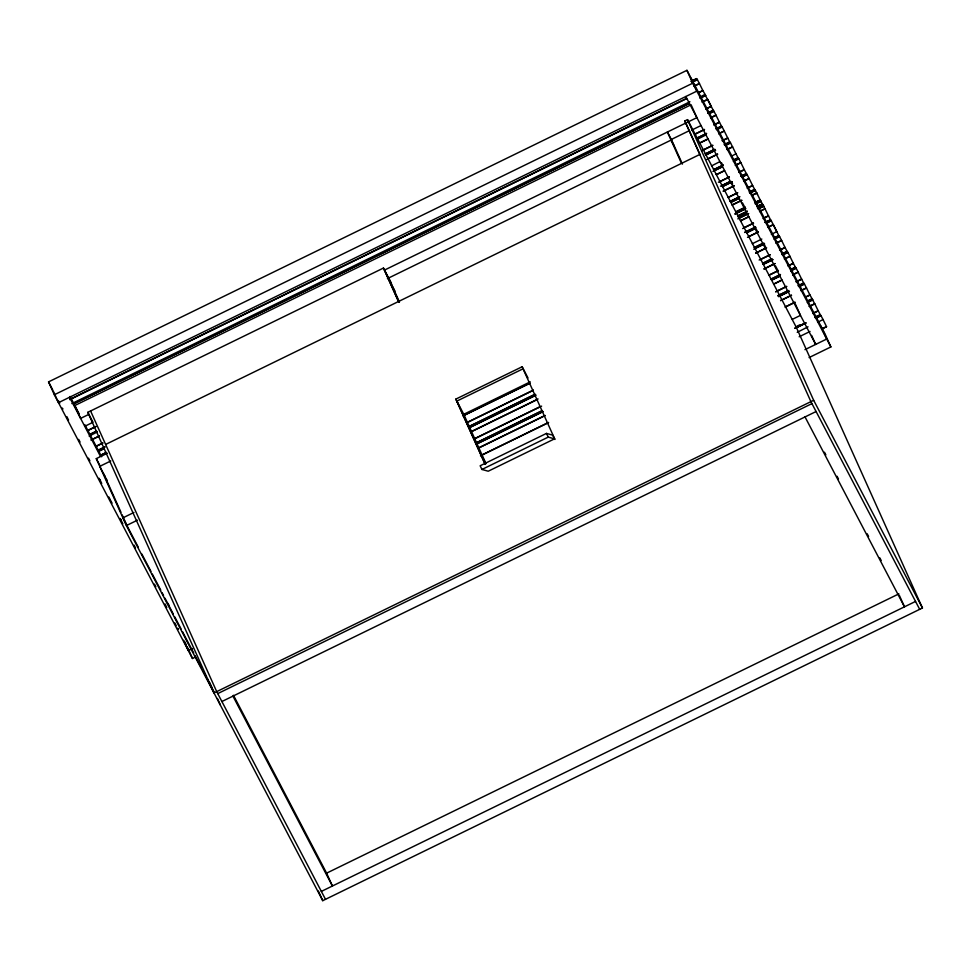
<?xml version="1.0" encoding="UTF-8"?>
<svg xmlns="http://www.w3.org/2000/svg" width="971" height="971" viewBox="0 0 971 971"><rect width="100%" height="100%" fill="white"/><g stroke="black" fill="none" stroke-linecap="round" stroke-linejoin="round"><path stroke-width="1.46" d="M195.195 657.173L192.476 658.496L54.34 394.76L48.55 381.882L686.946 70.325L825.083 334.06L830.873 346.938L809.086 357.571M691.17 81.273L696.608 78.615L697.384 79.683L691.935 82.341M691.243 81.443L696.608 78.615M693.233 81.515L697.312 79.525L699.46 83.64L695.37 85.63M54.34 394.76L692.724 83.203L686.946 70.325M693.937 86.14L699.387 83.482L702.907 90.655L698.817 92.646M69.73 399.457L686.485 98.459M698.744 92.476L702.834 90.485L705.674 95.51L700.225 98.168M69.803 399.627L686.57 98.629M71.878 403.584L689.92 101.749M700.892 96.602L704.897 94.442L711.197 106.47L705.747 109.128M73.869 403.657L689.264 103.314M700.152 97.998L705.601 95.34M73.942 403.815L689.337 103.484M702.227 101.955L707.677 99.297L713.26 110.427L707.823 113.085M702.3 102.125L707.75 99.467M707.034 108.303L711.112 106.312M919.683 609.339L810.906 401.642L684.773 120.999L687.529 119.639L813.662 400.295L213.948 692.978L87.815 412.323L383.448 268.057L391.483 283.386M88.774 414.411L80.593 418.404L74.816 405.526L691.097 104.759L696.887 117.637L384.65 270.011M707.738 112.927L713.187 110.269L713.964 111.337L709.874 113.328M709.801 113.158L713.891 111.167L716.04 115.294L710.59 117.952M711.877 117.115L715.967 115.124L719.475 122.297L714.037 124.956M689.276 130.697L670.864 139.69L674.36 146.366M84.744 426.318L92.925 422.324M387.429 278.592L671.531 139.873L682.431 164.111M691.486 130.199L701.026 125.538M87.669 430.444L95.838 426.451M694.896 134.095L704.424 129.446M713.964 124.798L719.402 122.14L721.55 126.254L716.1 128.912M87.742 430.602L95.911 426.621M694.969 134.265L704.509 129.604M89.745 434.401L96.554 431.075M696.972 138.052L706.5 133.403M716.028 128.755L721.477 126.096L722.254 127.152M89.818 434.559L96.627 431.245M697.044 138.222L706.572 133.561M89.162 436.125L97.246 431.974M697.748 139.12L705.844 134.969M716.804 129.811L722.181 126.995L724.317 131.109L718.88 133.767M91.153 439.924L99.321 435.93M699.739 142.907L707.908 138.926M718.807 133.61L724.245 130.951L727.765 138.125L722.327 140.783M91.225 440.081L99.394 436.1M699.812 143.077L707.98 139.084M95.959 446.272L102.768 442.946M703.186 149.922L712.714 145.274M722.242 140.613L727.692 137.955L729.84 142.082L724.39 144.74M96.032 446.429L102.841 443.104M701.899 150.748L712.787 145.432M105.633 444.451L699.812 154.462M98.035 450.228L104.844 446.903M705.262 153.879L714.79 149.218M724.317 144.57L729.767 141.912L730.544 142.98L726.454 144.97M98.107 450.386L104.917 447.061M705.334 154.037L713.503 150.056M98.739 451.127L104.176 448.468M705.953 154.777L715.493 150.129M726.381 144.813L730.471 142.822L732.607 146.937L727.17 149.595M98.811 451.284L104.249 448.626M706.038 154.947L715.566 150.287M100.802 455.083L106.252 452.425M708.029 158.734L717.557 154.086M727.097 149.437L732.535 146.779L736.054 153.952M100.875 455.241L106.325 452.583M706.742 159.56L717.63 154.243M687.529 119.639L796.317 327.336L922.45 607.992L322.736 900.675L126.376 525.578L96.287 458.628L107.332 453.239M711.549 165.907L719.645 161.756M731.976 155.943L735.982 153.782L738.13 157.909L734.04 159.899M110.803 460.958L99.758 466.359L105.366 477.064M713.551 169.694L723.079 165.046M733.967 159.73L738.057 157.739L738.834 158.807L733.384 161.465M713.624 169.864L723.152 165.216M714.243 170.605L722.412 166.611M734.671 160.64L738.749 158.637L740.897 162.764L735.46 165.422M712.957 171.43L722.485 166.781M716.319 174.562L724.487 170.568M735.375 165.252L740.824 162.594L744.344 169.767L738.895 172.425M716.392 174.719L724.56 170.738M718.406 182.232L729.294 176.916M738.822 172.268L744.272 169.609L746.42 173.724L740.97 176.382M719.839 181.735L729.367 177.086M720.47 186.189L730.01 181.541M740.897 176.224L746.347 173.566L747.112 174.634L741.674 177.292M721.914 185.692L730.083 181.698M722.533 186.432L732.061 181.771M742.961 176.455L747.039 174.464L749.187 178.591L743.737 181.249M722.606 186.59L732.134 181.941M723.249 191.044L734.137 185.728M743.665 181.079L749.114 178.421L752.634 185.595L748.544 187.585M723.322 191.214L734.21 185.898M728.056 197.392L737.584 192.744M747.112 188.095L752.561 185.437L754.71 189.551L750.619 191.542M728.129 197.562L737.657 192.901M730.119 201.349L739.659 196.7M749.187 192.052L754.637 189.394L755.402 190.45L749.964 193.108M730.204 201.519L739.732 196.858M730.823 202.247L738.992 198.266M749.879 192.95L755.329 190.292L757.477 194.406M730.896 202.417L739.065 198.424M732.207 204.893L741.735 200.232M752.622 194.916L756.712 192.926L760.924 201.422L755.474 204.08M732.28 205.051L741.808 200.402M752.707 195.086L756.785 193.095M735.654 211.896L745.182 207.248M754.71 202.599L760.159 199.941L763.692 206.277L758.242 208.935M735.727 212.066L745.255 207.406M754.783 202.757L760.232 200.099M734.974 213.875L745.874 208.571M755.402 203.91L760.851 201.252M735.059 214.045L744.587 209.396M737.717 215.853L747.257 211.205M756.785 206.556L762.223 203.898L763 204.966M737.79 216.023L747.33 211.362M758.217 206.046L762.308 204.056M738.409 217.176L746.578 213.183M757.477 207.867L762.915 205.209L763.619 206.119L758.169 208.777M738.482 217.334L746.65 213.353M757.55 208.037L762.988 205.379M133.949 512.457L122.904 517.859L138.319 547.292M739.113 218.074L747.282 214.093M737.826 218.9L748.714 213.584M740.497 220.708L748.665 216.727M759.553 211.411L765.002 208.753L768.522 215.926L763.072 218.584M740.57 220.878L748.738 216.885M759.625 211.569L765.002 208.753M126.376 525.578L137.421 520.189M743.944 227.724L753.472 223.075M764.359 217.759L768.449 215.756L770.586 219.883L765.148 222.541M742.645 228.549L753.545 223.233M744.648 232.348L755.535 227.032M765.075 222.371L770.513 219.713L771.29 220.781L767.211 222.784M744.721 232.506L755.62 227.19M746.711 232.579L754.88 228.598M767.126 222.614L771.217 220.623L776.812 231.753M746.784 232.749L756.312 228.1M748.787 236.536L758.315 231.887M769.202 226.571L773.292 224.58L778.876 235.71L774.797 237.701M747.5 237.361L758.387 232.045M767.915 227.396L773.365 224.738M752.307 243.709L761.834 239.06M771.362 234.412L776.739 231.584M754.297 247.508L762.466 243.515M774.724 237.531L778.803 235.54L779.579 236.608L774.13 239.267M754.37 247.666L763.898 243.017M756.36 247.739L763.17 244.413M775.416 238.441L779.507 236.439L781.655 240.565L776.205 243.223M753.714 249.231L764.602 243.915M485.172 464.417L455.824 399.117L522.131 366.759L528.006 377.974M755.705 253.03L765.245 248.37M776.132 243.053L781.582 240.395L785.09 247.581L779.652 250.239M755.778 253.188L766.677 247.872M456.698 401.181L523.345 368.652M759.152 260.034L770.039 254.718M779.579 250.069L785.017 247.411L787.165 251.525L781.728 254.184M760.584 259.536L770.124 254.888M762.587 263.323L772.115 258.674M781.643 254.026L787.093 251.368L787.869 252.436L782.42 255.094M762.66 263.493L770.828 259.5M763.291 264.233L772.819 259.573M783.706 254.256L787.797 252.266L789.945 256.393L784.495 259.051M763.364 264.391L772.892 259.743M463.604 414.374L530.251 381.846M463.106 415.697L529.826 383.132M763.995 268.846L774.894 263.529M784.422 258.881L789.86 256.223L793.38 263.396L789.302 265.399M463.179 415.855L529.899 383.302M764.068 269.016L774.967 263.699M466.553 422.701L533.261 390.148M768.801 275.194L778.329 270.545M787.869 265.896L793.307 263.238L795.455 267.353L791.377 269.343M466.626 422.87L533.334 390.306M768.874 275.363L778.402 270.703M468.629 426.657L533.977 394.772M770.877 279.15L780.405 274.502M791.292 269.185L795.383 267.195L796.159 268.263L790.71 270.921M468.702 426.827L535.409 394.262M770.95 279.32L780.478 274.659M469.321 427.568L534.681 395.67M771.581 280.049L779.749 276.067M790.637 270.751L796.086 268.093L798.223 272.22L792.785 274.866M469.394 427.726L536.113 395.173M771.654 280.218L779.822 276.237M471.396 431.525L538.104 398.96M773.644 284.005L781.813 280.024M792.712 274.708L798.15 272.05L801.67 279.223L796.232 281.881M471.469 431.682L536.817 399.785M773.717 284.175L781.886 280.182M474.843 438.528L540.192 406.631M775.732 291.688L786.619 286.372M796.147 281.711L801.597 279.053L803.745 283.18L798.296 285.838M474.916 438.698L541.624 406.133M775.805 291.846L786.692 286.53M476.907 442.485L542.267 410.587M777.807 295.645L787.335 290.984M798.223 285.668L803.672 283.01L804.449 284.078L798.999 286.736M475.62 443.31L542.34 410.757M777.88 295.803L788.768 290.487M476.251 444.05L542.959 411.498M779.859 295.876L788.027 291.895M800.286 285.911L804.376 283.92L806.513 288.035L801.075 290.693M476.324 444.22L543.032 411.655M778.572 296.701L789.472 291.397M478.327 448.007L545.034 415.454M780.575 300.5L791.462 295.184M801.002 290.535L806.44 287.877L809.96 295.05L805.881 297.041M478.4 448.177L545.107 415.612M780.648 300.658L791.535 295.342M481.762 455.023L548.481 422.458M785.381 306.848L794.909 302.187M805.809 296.871L809.887 294.881L812.727 299.905L807.289 302.564M480.475 455.848L548.554 422.628M785.138 307.164L794.982 302.357M807.872 300.828L811.962 298.837L814.803 303.862L809.365 306.52M807.945 300.998L812.035 299.007M809.935 301.071L812.654 299.736M546.467 433.418L480.147 465.777L481.944 469.466L488.231 471.214L554.538 438.856L552.742 435.166L546.467 433.418L548.251 437.108L554.538 438.856M809.28 306.351L814.73 303.692L818.25 310.878L812.8 313.536M481.944 469.466L548.251 437.108M792.287 319.374L800.468 315.381L795.261 303.789M812.727 313.366L818.177 310.708L820.325 314.822L816.235 316.825M814.803 317.323L820.252 314.665L821.017 315.733L815.579 318.391M797.179 326.122L799.898 324.8M795.067 327.955L804.607 323.294M795.079 328.186L805.966 322.87M815.506 318.221L820.944 315.563L823.092 319.69M795.152 328.356L806.039 323.04M797.227 332.313L808.042 326.826M817.643 322.348L823.02 319.52L826.539 326.693L822.449 328.696M799.157 336.779L810.045 331.463M822.376 328.526L826.539 326.693M192.416 648.592L188.338 650.582L183.701 640.29M804.947 349.657L826.722 339.025L820.944 326.147M217.747 693.61L811.938 403.62M221.898 701.523L816.077 411.534M326.474 873.22L898.855 593.876M321.352 891.414L915.544 601.425M62.278 408.063L62.969 408.973M120.295 518.83L121.072 519.898M177.62 628.286L178.324 629.184M177.693 628.455L178.397 629.354M762.927 204.796L765.075 208.923M692.724 83.203L830.873 346.938M721.453 162.691L722.849 165.373M731.272 181.456L732.68 184.138M742.499 202.903L745.315 208.255M756.543 229.702L757.95 232.385M764.262 244.437L765.67 247.12M775.489 265.884L778.305 271.237M685.817 96.505L815.676 344.414L811.622 335.408M684.773 120.999L686.169 123.669M813.662 400.295L922.45 607.992M671.58 139.97L667.393 131.959L681.375 163.079M824.464 452.195L825.86 454.877M837.063 476.276L838.471 478.946M867.188 533.771L868.584 536.441M879.799 557.84L881.195 560.522M805.032 416.935L904.487 606.826L899.28 595.235M455.824 399.117L463.774 414.289L485.779 463.252M481.033 454.367L485.937 463.725M387.951 277.755L394.954 291.106M87.815 412.323L92.731 421.705M233.465 695.285L326.62 873.147L332.41 886.025L232.943 696.134M70.058 396.459L79.185 413.889M84.805 424.606L101.652 456.771M69.536 397.273L100.414 456.236M96.287 458.628L100.486 466.663M105.973 478.23L107.356 480.863M325.503 899.328L216.715 691.631L90.582 410.976M141.827 553.992L150.942 571.385M152.338 574.067L160.749 590.125M162.157 592.796L163.553 595.478M164.961 598.16L173.372 614.218M174.768 616.888L181.079 628.941M182.487 631.611L193.702 653.034M195.098 655.704L201.41 667.745M202.818 670.427L206.313 677.115M207.721 679.797L214.069 691.922M48.55 381.882L52.689 389.796M58.309 400.513L59.717 403.196M78.663 439.378L80.071 442.06M88.495 458.142L89.89 460.824M99.018 478.242L100.426 480.924M108.849 497.006L110.245 499.677M110.694 500.538L112.078 503.172M120.076 518.441L122.88 523.806M134.107 545.204L135.515 547.923M154.474 584.105L155.87 586.787M174.829 622.969L176.224 625.652M184.624 641.661L185.995 644.307M165.046 603.998L166.757 607.506M99.928 479.723L101.724 483.4M66.841 416.595L68.565 420.103M691.085 78.238L696.875 91.116L58.478 402.674L53.271 391.082M685.805 122.977L699.788 154.086M522.131 366.759L554.963 439.475M456.868 401.096L484.978 463.677M388.631 277.937L399.457 302.042M384.48 270.023L398.923 302.163M383.448 268.057L398.486 301.52M318.391 891.002L322.736 900.675M217.407 698.477L220.308 704.922M209.639 682.504L212.079 687.929M207.333 678.656L208.547 681.375M168.044 603.452L169.257 606.171M187.269 646.904L192.476 658.496M103.897 474.273L120.95 512.215M122.176 514.921L125.829 523.053"/></g></svg>
